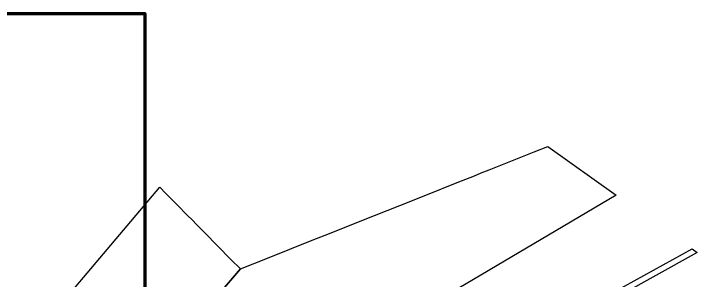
# Model space of a CAD drawing. Header units: metres. Extents: x 7542702 to 7555152, y 5804026 to 5815503.
# Drawn here: x 7547258.3 to 7547622.4, y 5807100 to 5807242.1 of the extents above; entities that cross this region are included whole.
import ezdxf

# ---------------------------------------------------------------- set-up
doc = ezdxf.new("R2010")
doc.units = ezdxf.units.M
doc.layers.add('Dzialki', color=165, linetype='Continuous')

msp = doc.modelspace()

# ---------------------------------------------------------------- linework, layer by layer
at = {"layer": 'Defpoints', "color": 4, "lineweight": 70}
msp.add_lwpolyline([(7546935.76, 5807242.14), (7547328.27, 5807242.14), (7547328.27, 5806958.74), (7546935.76, 5806958.74)], close=True, dxfattribs=at)
at = {"layer": 'Dzialki'}
for p, q in [((7547535.56, 5807168.43), (7547542.77, 5807171.3)), ((7547542.77, 5807171.3), (7547579.27, 5807145.41)), ((7547521.32, 5807162.75), (7547535.56, 5807168.43)), ((7547511.55, 5807158.86), (7547516.06, 5807160.66)), ((7547516.06, 5807160.66), (7547521.32, 5807162.75)), ((7547494.5, 5807152.07), (7547503.74, 5807155.75)), ((7547503.74, 5807155.75), (7547507.35, 5807157.2)), ((7547507.35, 5807157.2), (7547511.55, 5807158.86)), ((7547478.81, 5807145.81), (7547494.5, 5807152.07)), ((7547268.3, 5807069.37), (7547336.1, 5807149.67)), ((7547336.1, 5807149.67), (7547339.41, 5807146.31)), ((7547579.27, 5807145.41), (7547314, 5806988.59)), ((7547339.41, 5807146.31), (7547342.45, 5807143.23)), ((7547463.94, 5807139.89), (7547478.81, 5807145.81)), ((7547342.45, 5807143.23), (7547345.62, 5807140.02)), ((7547345.62, 5807140.02), (7547350.81, 5807134.75)), ((7547450.5, 5807134.53), (7547463.94, 5807139.89)), ((7547350.81, 5807134.75), (7547353.55, 5807131.97)), ((7547439.4, 5807130.11), (7547450.5, 5807134.53)), ((7547353.55, 5807131.97), (7547355.72, 5807129.78)), ((7547355.72, 5807129.78), (7547359.95, 5807125.49)), ((7547426.59, 5807125.01), (7547439.4, 5807130.11)), ((7547359.95, 5807125.49), (7547374.04, 5807111.08)), ((7547417.4, 5807121.34), (7547426.59, 5807125.01)), ((7547393.44, 5807111.8), (7547417.4, 5807121.34)), ((7547425.14, 5807010.09), (7547619.76, 5807116.7)), ((7547619.76, 5807116.7), (7547622.44, 5807114.8)), ((7547622.44, 5807114.8), (7547429.92, 5807008.16)), ((7547374.04, 5807111.08), (7547379.1, 5807106.08)), ((7547379.1, 5807106.08), (7547393.44, 5807111.8)), ((7547379.1, 5807106.08), (7547299.7, 5807013.13)), ((7547299.7, 5807013.13), (7547379.1, 5807106.08))]:
    msp.add_line(p, q, dxfattribs=at)

doc.saveas('drawing.dxf')
